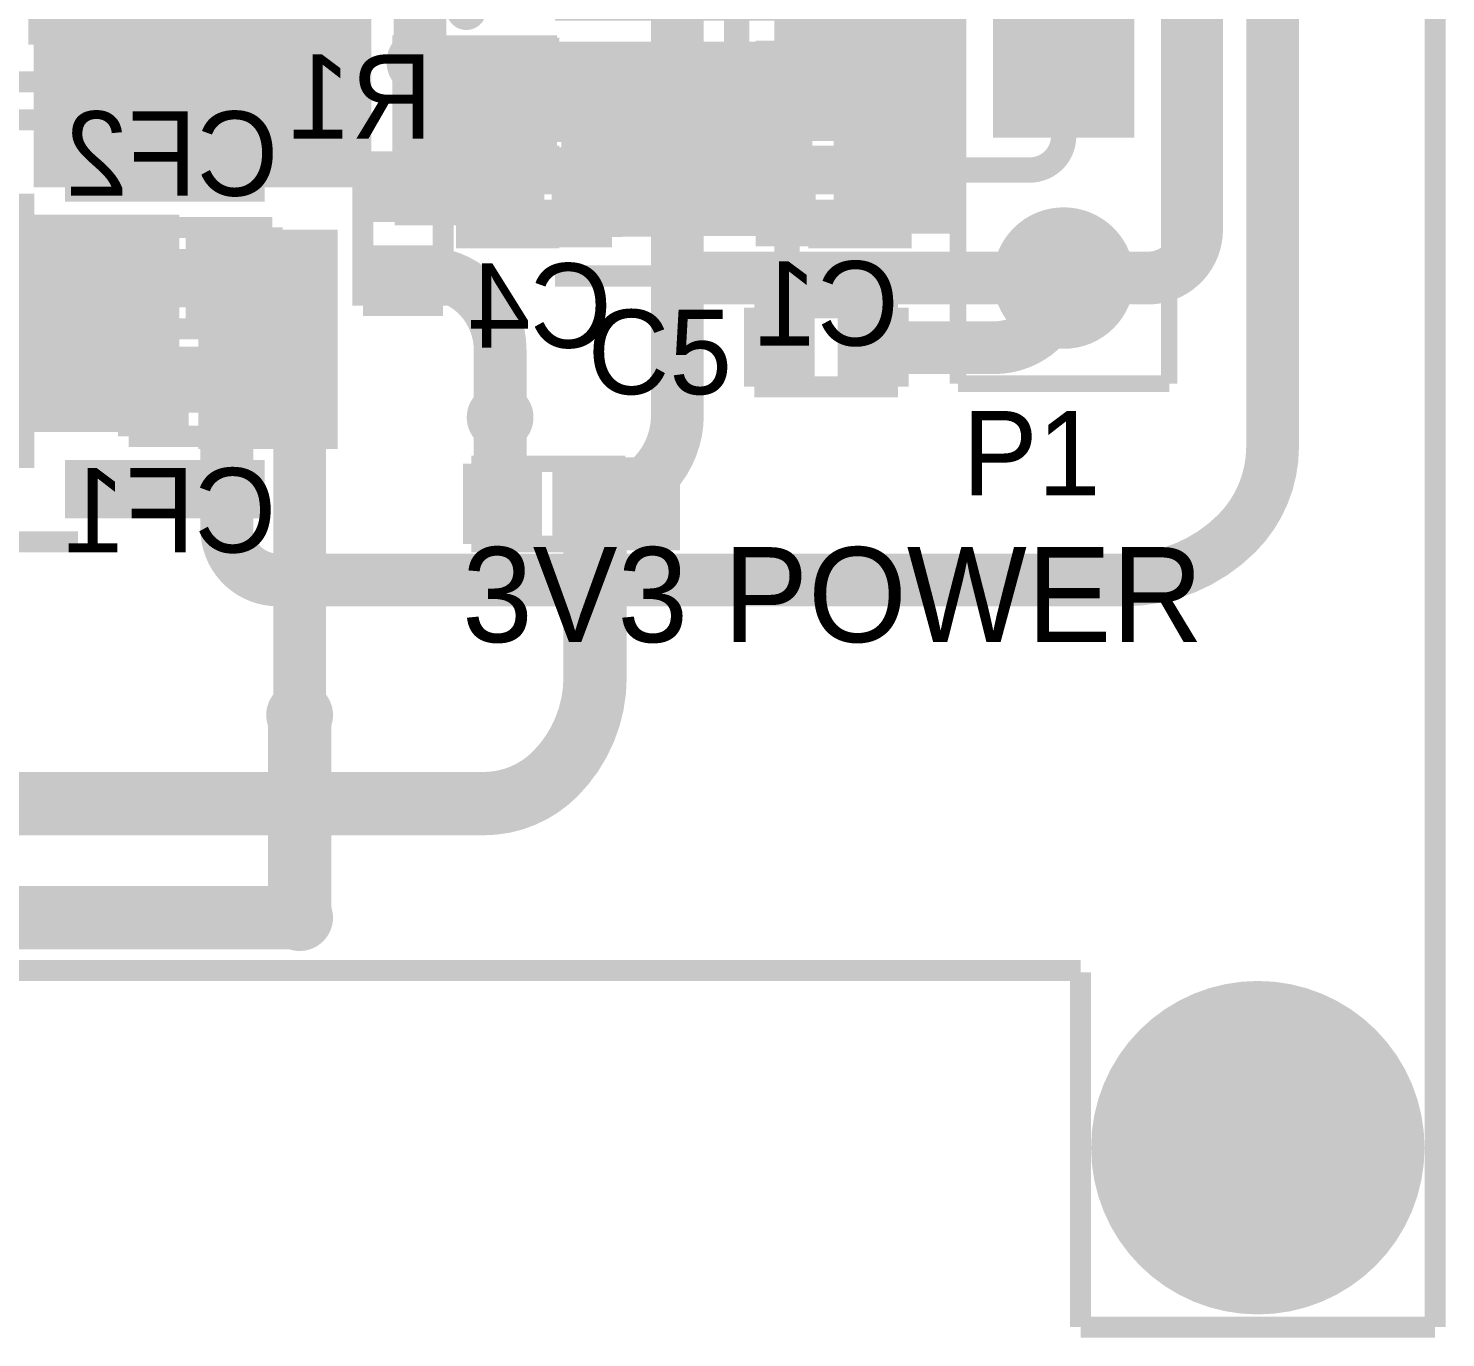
# Model space of a CAD drawing. Header units: millimetres. Extents: x 2.38 to 5.41, y 1.88 to 4.71.
# Drawn here: x 4.741 to 5.413, y 1.884 to 2.504 of the extents above; entities that cross this region are included whole.
import ezdxf

# ---------------------------------------------------------------- set-up
doc = ezdxf.new("R2010")
doc.units = ezdxf.units.MM
doc.header["$MEASUREMENT"] = 0
for name, color, linetype in [('BottomLayer', 5, 'Continuous'), ('BottomOverlay', 54, 'Continuous'), ('BottomPaste', 16, 'Continuous'), ('BottomSolder', 6, 'Continuous'), ('Mechanical2', 216, 'Continuous'), ('MultiLayer', 9, 'Continuous'), ('PadHoleLayer', 156, 'Continuous'), ('TopLayer', 1, 'Continuous'), ('TopOverlay', 2, 'Continuous'), ('TopPaste', 8, 'Continuous'), ('TopSolder', 216, 'Continuous'), ('ViaHoleLayer', 16, 'Continuous')]:
    doc.layers.add(name, color=color, linetype=linetype)

# ---------------------------------------------------------------- blocks, each defined once
blk = doc.blocks.new('B340A_13_F_1')
at = {"layer": 'TopLayer'}
for points in [[(-0.12795, -0.03346), (-0.02953, -0.03346), (-0.12795, 0.03346), (-0.02953, 0.03346)], [(0.02953, -0.03346), (0.12795, -0.03346), (0.02953, 0.03346), (0.12795, 0.03346)]]:
    blk.add_solid(points, dxfattribs=at)
at = {"layer": 'TopOverlay', "const_width": 0.01}
for points in [[(0.105, 0.055), (-0.11, 0.055)], [(0.105, 0.055), (0.105, 0.045)], [(0.105, -0.045), (0.105, -0.055)], [(0.105, -0.055), (-0.11, -0.055)]]:
    blk.add_lwpolyline(points, dxfattribs=at)
at = {"layer": 'TopOverlay'}
for points in [[(-0.175, -0.06), (-0.131, -0.06), (-0.175, 0.06), (-0.131, 0.06)], [(-0.134, 0.037), (-0.102, 0.037), (-0.134, 0.06), (-0.102, 0.06)], [(-0.134, -0.06), (-0.101, -0.06), (-0.134, -0.036), (-0.101, -0.036)]]:
    blk.add_solid(points, dxfattribs=at)
at = {"layer": 'TopPaste'}
for points in [[(-0.12795, -0.03346), (-0.02953, -0.03346), (-0.12795, 0.03346), (-0.02953, 0.03346)], [(0.02953, -0.03346), (0.12795, -0.03346), (0.02953, 0.03346), (0.12795, 0.03346)]]:
    blk.add_solid(points, dxfattribs=at)
at = {"layer": 'TopSolder'}
for points in [[(-0.13195, -0.03746), (-0.02553, -0.03746), (-0.13195, 0.03746), (-0.02553, 0.03746)], [(0.02553, -0.03746), (0.13195, -0.03746), (0.02553, 0.03746), (0.13195, 0.03746)]]:
    blk.add_solid(points, dxfattribs=at)
blk = doc.blocks.new('TPS5430QDDARQ1_30')
at = {"layer": 'TopLayer'}
for points in [[(-0.1565, 0.06516), (-0.06988, 0.06516), (-0.1565, 0.08484), (-0.06988, 0.08484)], [(0.06988, 0.06516), (0.1565, 0.06516), (0.06988, 0.08484), (0.1565, 0.08484)], [(-0.04724, -0.06102), (0.04724, -0.06102), (-0.04724, 0.06102), (0.04724, 0.06102)], [(-0.1565, 0.01516), (-0.06988, 0.01516), (-0.1565, 0.03484), (-0.06988, 0.03484)], [(0.06988, 0.01516), (0.1565, 0.01516), (0.06988, 0.03484), (0.1565, 0.03484)], [(-0.1565, -0.03484), (-0.06988, -0.03484), (-0.1565, -0.01516), (-0.06988, -0.01516)], [(0.06988, -0.03484), (0.1565, -0.03484), (0.06988, -0.01516), (0.1565, -0.01516)], [(-0.1565, -0.08484), (-0.06988, -0.08484), (-0.1565, -0.06516), (-0.06988, -0.06516)], [(0.06988, -0.08484), (0.1565, -0.08484), (0.06988, -0.06516), (0.1565, -0.06516)]]:
    blk.add_solid(points, dxfattribs=at)
at = {"layer": 'TopOverlay'}
for points, const_width in [([(-0.138, 0.103, 1), (-0.144, 0.103, 1)], 0.01969), ([(-0.14892, 0.103, 1), (-0.13908, 0.103, 1)], 0.00984), ([(-0.14292, 0.103, 1), (-0.13308, 0.103, 1)], 0.00984)]:
    blk.add_lwpolyline(points, format="xyb", close=True, dxfattribs=dict(at, const_width=const_width))
at = {"layer": 'TopOverlay', "const_width": 0.01}
for points in [[(-0.073, 0.1), (0.072, 0.1)], [(-0.073, -0.1), (0.072, -0.1)]]:
    blk.add_lwpolyline(points, dxfattribs=at)
at = {"layer": 'TopPaste'}
for points in [[(-0.1565, 0.06516), (-0.06988, 0.06516), (-0.1565, 0.08484), (-0.06988, 0.08484)], [(0.06988, 0.06516), (0.1565, 0.06516), (0.06988, 0.08484), (0.1565, 0.08484)], [(-0.04724, -0.06102), (0.04724, -0.06102), (-0.04724, 0.06102), (0.04724, 0.06102)], [(-0.1565, 0.01516), (-0.06988, 0.01516), (-0.1565, 0.03484), (-0.06988, 0.03484)], [(0.06988, 0.01516), (0.1565, 0.01516), (0.06988, 0.03484), (0.1565, 0.03484)], [(-0.1565, -0.03484), (-0.06988, -0.03484), (-0.1565, -0.01516), (-0.06988, -0.01516)], [(0.06988, -0.03484), (0.1565, -0.03484), (0.06988, -0.01516), (0.1565, -0.01516)], [(-0.1565, -0.08484), (-0.06988, -0.08484), (-0.1565, -0.06516), (-0.06988, -0.06516)], [(0.06988, -0.08484), (0.1565, -0.08484), (0.06988, -0.06516), (0.1565, -0.06516)]]:
    blk.add_solid(points, dxfattribs=at)
at = {"layer": 'TopSolder'}
for points in [[(-0.1605, 0.06116), (-0.06588, 0.06116), (-0.1605, 0.08884), (-0.06588, 0.08884)], [(0.06588, 0.06116), (0.1605, 0.06116), (0.06588, 0.08884), (0.1605, 0.08884)], [(-0.05124, -0.06502), (0.05124, -0.06502), (-0.05124, 0.06502), (0.05124, 0.06502)], [(-0.1605, 0.01116), (-0.06588, 0.01116), (-0.1605, 0.03884), (-0.06588, 0.03884)], [(0.06588, 0.01116), (0.1605, 0.01116), (0.06588, 0.03884), (0.1605, 0.03884)], [(-0.1605, -0.03884), (-0.06588, -0.03884), (-0.1605, -0.01116), (-0.06588, -0.01116)], [(0.06588, -0.03884), (0.1605, -0.03884), (0.06588, -0.01116), (0.1605, -0.01116)], [(-0.1605, -0.08884), (-0.06588, -0.08884), (-0.1605, -0.06116), (-0.06588, -0.06116)], [(0.06588, -0.08884), (0.1605, -0.08884), (0.06588, -0.06116), (0.1605, -0.06116)]]:
    blk.add_solid(points, dxfattribs=at)
blk = doc.blocks.new('NCP3335ADM330R2G_41')
at = {"layer": 'TopLayer'}
for points in [[(-0.10394, 0.03091), (-0.06299, 0.03091), (-0.10394, 0.04587), (-0.06299, 0.04587)], [(0.06299, 0.03091), (0.10394, 0.03091), (0.06299, 0.04587), (0.10394, 0.04587)], [(-0.10394, 0.00532), (-0.06299, 0.00532), (-0.10394, 0.02028), (-0.06299, 0.02028)], [(0.06299, 0.00532), (0.10394, 0.00532), (0.06299, 0.02028), (0.10394, 0.02028)], [(-0.10394, -0.02028), (-0.06299, -0.02028), (-0.10394, -0.00531), (-0.06299, -0.00531)], [(0.06299, -0.02028), (0.10394, -0.02028), (0.06299, -0.00531), (0.10394, -0.00531)], [(-0.10394, -0.04587), (-0.06299, -0.04587), (-0.10394, -0.03091), (-0.06299, -0.03091)], [(0.06299, -0.04587), (0.10394, -0.04587), (0.06299, -0.03091), (0.10394, -0.03091)]]:
    blk.add_solid(points, dxfattribs=at)
at = {"layer": 'TopOverlay'}
for points, const_width in [([(-0.09853, 0.063, 1), (-0.10747, 0.063, 1)], 0.01), ([(-0.10997, 0.063, 1), (-0.10497, 0.063, 1)], 0.005), ([(-0.10103, 0.063, 1), (-0.09603, 0.063, 1)], 0.005)]:
    blk.add_lwpolyline(points, format="xyb", close=True, dxfattribs=dict(at, const_width=const_width))
at = {"layer": 'TopOverlay', "const_width": 0.01}
for points in [[(-0.061, 0.063), (0.052, 0.063)], [(-0.061, -0.063), (0.052, -0.063)]]:
    blk.add_lwpolyline(points, dxfattribs=at)
at = {"layer": 'TopPaste'}
for points in [[(-0.10394, 0.03091), (-0.06299, 0.03091), (-0.10394, 0.04587), (-0.06299, 0.04587)], [(0.06299, 0.03091), (0.10394, 0.03091), (0.06299, 0.04587), (0.10394, 0.04587)], [(-0.10394, 0.00532), (-0.06299, 0.00532), (-0.10394, 0.02028), (-0.06299, 0.02028)], [(0.06299, 0.00532), (0.10394, 0.00532), (0.06299, 0.02028), (0.10394, 0.02028)], [(-0.10394, -0.02028), (-0.06299, -0.02028), (-0.10394, -0.00531), (-0.06299, -0.00531)], [(0.06299, -0.02028), (0.10394, -0.02028), (0.06299, -0.00531), (0.10394, -0.00531)], [(-0.10394, -0.04587), (-0.06299, -0.04587), (-0.10394, -0.03091), (-0.06299, -0.03091)], [(0.06299, -0.04587), (0.10394, -0.04587), (0.06299, -0.03091), (0.10394, -0.03091)]]:
    blk.add_solid(points, dxfattribs=at)
at = {"layer": 'TopSolder'}
for points in [[(-0.10794, 0.02691), (-0.05899, 0.02691), (-0.10794, 0.04987), (-0.05899, 0.04987)], [(0.05899, 0.02691), (0.10794, 0.02691), (0.05899, 0.04987), (0.10794, 0.04987)], [(-0.10794, 0.00131), (-0.05899, 0.00131), (-0.10794, 0.02428), (-0.05899, 0.02428)], [(0.05899, 0.00131), (0.10794, 0.00131), (0.05899, 0.02428), (0.10794, 0.02428)], [(-0.10794, -0.02428), (-0.05899, -0.02428), (-0.10794, -0.00131), (-0.05899, -0.00131)], [(0.05899, -0.02428), (0.10794, -0.02428), (0.05899, -0.00131), (0.10794, -0.00131)], [(-0.10794, -0.04987), (-0.05899, -0.04987), (-0.10794, -0.02691), (-0.05899, -0.02691)], [(0.05899, -0.04987), (0.10794, -0.04987), (0.05899, -0.02691), (0.10794, -0.02691)]]:
    blk.add_solid(points, dxfattribs=at)
blk = doc.blocks.new('R__0402_B_112')
at = {"layer": 'BottomLayer'}
for points in [[(-0.0275, 0.0125), (-0.0275, -0.0125), (-0.0095, 0.0125), (-0.0095, -0.0125)], [(0.0095, 0.0125), (0.0095, -0.0125), (0.0275, 0.0125), (0.0275, -0.0125)]]:
    blk.add_solid(points, dxfattribs=at)
at = {"layer": 'BottomOverlay', "const_width": 0.01}
for points in [[(-0.034, 0.019), (-0.034, -0.019)], [(-0.034, 0.019), (0.034, 0.019)], [(0.034, 0.019), (0.034, -0.019)], [(-0.034, -0.019), (0.034, -0.019)]]:
    blk.add_lwpolyline(points, dxfattribs=at)
at = {"layer": 'BottomPaste'}
for points in [[(-0.0275, 0.0125), (-0.0275, -0.0125), (-0.0095, 0.0125), (-0.0095, -0.0125)], [(0.0095, 0.0125), (0.0095, -0.0125), (0.0275, 0.0125), (0.0275, -0.0125)]]:
    blk.add_solid(points, dxfattribs=at)
at = {"layer": 'BottomSolder'}
for points in [[(-0.0315, 0.0165), (-0.0315, -0.0165), (-0.0055, 0.0165), (-0.0055, -0.0165)], [(0.0055, 0.0165), (0.0055, -0.0165), (0.0315, 0.0165), (0.0315, -0.0165)]]:
    blk.add_solid(points, dxfattribs=at)
blk = doc.blocks.new('HDR1X2_130')
at = {"layer": 'BottomLayer', "const_width": 0.02953}
blk.add_lwpolyline([(0.08524, 0, 1), (0.11476, 0, 1)], format="xyb", close=True, dxfattribs=at)
at = {"layer": 'BottomLayer'}
blk.add_solid([(-0.02953, -0.02953), (0.02953, -0.02953), (-0.02953, 0.02953), (0.02953, 0.02953)], dxfattribs=at)
at = {"layer": 'BottomSolder', "const_width": 0.03353}
blk.add_lwpolyline([(0.08324, 0, 1), (0.11676, 0, 1)], format="xyb", close=True, dxfattribs=at)
at = {"layer": 'BottomSolder'}
blk.add_solid([(-0.03353, -0.03353), (0.03353, -0.03353), (-0.03353, 0.03353), (0.03353, 0.03353)], dxfattribs=at)
at = {"layer": 'MultiLayer', "const_width": 0.02953}
blk.add_lwpolyline([(0.08524, 0, 1), (0.11476, 0, 1)], format="xyb", close=True, dxfattribs=at)
at = {"layer": 'MultiLayer'}
blk.add_solid([(-0.02953, -0.02953), (0.02953, -0.02953), (-0.02953, 0.02953), (0.02953, 0.02953)], dxfattribs=at)
at = {"layer": 'PadHoleLayer', "const_width": 0.01772}
for points in [[(-0.00886, 0, 1), (0.00886, 0, 1)], [(0.09114, 0, 1), (0.10886, 0, 1)]]:
    blk.add_lwpolyline(points, format="xyb", close=True, dxfattribs=at)
at = {"layer": 'TopLayer', "const_width": 0.02953}
blk.add_lwpolyline([(0.08524, 0, 1), (0.11476, 0, 1)], format="xyb", close=True, dxfattribs=at)
at = {"layer": 'TopLayer'}
blk.add_solid([(-0.02953, -0.02953), (0.02953, -0.02953), (-0.02953, 0.02953), (0.02953, 0.02953)], dxfattribs=at)
at = {"layer": 'TopOverlay', "const_width": 0.00787}
for points in [[(0.15, 0.05), (-0.05, 0.05)], [(-0.05, -0.05), (-0.05, 0.05)], [(0.15, -0.05), (0.15, 0.05)], [(0.15, -0.05), (-0.05, -0.05)]]:
    blk.add_lwpolyline(points, dxfattribs=at)
at = {"layer": 'TopSolder', "const_width": 0.03353}
blk.add_lwpolyline([(0.08324, 0, 1), (0.11676, 0, 1)], format="xyb", close=True, dxfattribs=at)
at = {"layer": 'TopSolder'}
blk.add_solid([(-0.03353, -0.03353), (0.03353, -0.03353), (-0.03353, 0.03353), (0.03353, 0.03353)], dxfattribs=at)
blk = doc.blocks.new('LED_0402_133')
at = {"layer": 'TopLayer'}
for points in [[(-0.03091, -0.01417), (-0.0065, -0.01417), (-0.03091, 0.01417), (-0.0065, 0.01417)], [(0.0065, -0.01417), (0.03091, -0.01417), (0.0065, 0.01417), (0.03091, 0.01417)]]:
    blk.add_solid(points, dxfattribs=at)
at = {"layer": 'TopOverlay', "const_width": 0.00787}
for points in [[(-0.036, -0.019), (-0.036, 0.019)], [(-0.036, 0.019), (0.037, 0.019)], [(0.037, -0.019), (0.037, 0.019)], [(-0.036, -0.019), (0.037, -0.019)]]:
    blk.add_lwpolyline(points, dxfattribs=at)
at = {"layer": 'TopOverlay'}
blk.add_solid([(0.037, -0.022), (0.063, -0.022), (0.037, 0.022), (0.063, 0.022)], dxfattribs=at)
at = {"layer": 'TopPaste'}
for points in [[(-0.03091, -0.01417), (-0.0065, -0.01417), (-0.03091, 0.01417), (-0.0065, 0.01417)], [(0.0065, -0.01417), (0.03091, -0.01417), (0.0065, 0.01417), (0.03091, 0.01417)]]:
    blk.add_solid(points, dxfattribs=at)
at = {"layer": 'TopSolder'}
for points in [[(-0.03491, -0.01817), (-0.0025, -0.01817), (-0.03491, 0.01817), (-0.0025, 0.01817)], [(0.0025, -0.01817), (0.03491, -0.01817), (0.0025, 0.01817), (0.03491, 0.01817)]]:
    blk.add_solid(points, dxfattribs=at)
blk = doc.blocks.new('C__0603_B_151')
at = {"layer": 'BottomLayer'}
for points in [[(-0.045, 0.0175), (-0.045, -0.0175), (-0.015, 0.0175), (-0.015, -0.0175)], [(0.015, 0.0175), (0.015, -0.0175), (0.045, 0.0175), (0.045, -0.0175)]]:
    blk.add_solid(points, dxfattribs=at)
at = {"layer": 'BottomOverlay', "const_width": 0.01}
for points in [[(-0.052, 0.024), (0.052, 0.024)], [(-0.052, -0.024), (-0.052, 0.024)], [(0.052, -0.024), (0.052, 0.024)], [(-0.052, -0.024), (0.052, -0.024)]]:
    blk.add_lwpolyline(points, dxfattribs=at)
at = {"layer": 'BottomPaste'}
for points in [[(-0.045, 0.0175), (-0.045, -0.0175), (-0.015, 0.0175), (-0.015, -0.0175)], [(0.015, 0.0175), (0.015, -0.0175), (0.045, 0.0175), (0.045, -0.0175)]]:
    blk.add_solid(points, dxfattribs=at)
at = {"layer": 'BottomSolder'}
for points in [[(-0.049, 0.0215), (-0.049, -0.0215), (-0.011, 0.0215), (-0.011, -0.0215)], [(0.011, 0.0215), (0.011, -0.0215), (0.049, 0.0215), (0.049, -0.0215)]]:
    blk.add_solid(points, dxfattribs=at)
blk = doc.blocks.new('C__0402_B_152')
at = {"layer": 'BottomLayer'}
for points in [[(-0.0275, 0.0125), (-0.0275, -0.0125), (-0.0095, 0.0125), (-0.0095, -0.0125)], [(0.0095, 0.0125), (0.0095, -0.0125), (0.0275, 0.0125), (0.0275, -0.0125)]]:
    blk.add_solid(points, dxfattribs=at)
at = {"layer": 'BottomOverlay', "const_width": 0.01}
for points in [[(-0.034, 0.019), (-0.034, -0.0185)], [(0.034, 0.019), (-0.034, 0.019)], [(0.034, 0.019), (0.034, -0.0185)], [(0.034, -0.0185), (-0.034, -0.0185)]]:
    blk.add_lwpolyline(points, dxfattribs=at)
at = {"layer": 'BottomPaste'}
for points in [[(-0.0275, 0.0125), (-0.0275, -0.0125), (-0.0095, 0.0125), (-0.0095, -0.0125)], [(0.0095, 0.0125), (0.0095, -0.0125), (0.0275, 0.0125), (0.0275, -0.0125)]]:
    blk.add_solid(points, dxfattribs=at)
at = {"layer": 'BottomSolder'}
for points in [[(-0.0315, 0.0165), (-0.0315, -0.0165), (-0.0055, 0.0165), (-0.0055, -0.0165)], [(0.0055, 0.0165), (0.0055, -0.0165), (0.0315, 0.0165), (0.0315, -0.0165)]]:
    blk.add_solid(points, dxfattribs=at)
blk = doc.blocks.new('C__0402_183')
at = {"layer": 'TopLayer'}
for points in [[(-0.0095, -0.0125), (-0.0095, 0.0125), (-0.0275, -0.0125), (-0.0275, 0.0125)], [(0.0275, -0.0125), (0.0275, 0.0125), (0.0095, -0.0125), (0.0095, 0.0125)]]:
    blk.add_solid(points, dxfattribs=at)
at = {"layer": 'TopOverlay', "const_width": 0.01}
for points in [[(-0.034, 0.0185), (-0.034, -0.019)], [(0.034, 0.0185), (-0.034, 0.0185)], [(0.034, 0.0185), (0.034, -0.019)], [(0.034, -0.019), (-0.034, -0.019)]]:
    blk.add_lwpolyline(points, dxfattribs=at)
at = {"layer": 'TopPaste'}
for points in [[(-0.0095, -0.0125), (-0.0095, 0.0125), (-0.0275, -0.0125), (-0.0275, 0.0125)], [(0.0275, -0.0125), (0.0275, 0.0125), (0.0095, -0.0125), (0.0095, 0.0125)]]:
    blk.add_solid(points, dxfattribs=at)
at = {"layer": 'TopSolder'}
for points in [[(-0.0055, -0.0165), (-0.0055, 0.0165), (-0.0315, -0.0165), (-0.0315, 0.0165)], [(0.0315, -0.0165), (0.0315, 0.0165), (0.0055, -0.0165), (0.0055, 0.0165)]]:
    blk.add_solid(points, dxfattribs=at)
blk = doc.blocks.new('C__0402_B_184')
at = {"layer": 'BottomLayer'}
for points in [[(-0.0275, 0.0125), (-0.0275, -0.0125), (-0.0095, 0.0125), (-0.0095, -0.0125)], [(0.0095, 0.0125), (0.0095, -0.0125), (0.0275, 0.0125), (0.0275, -0.0125)]]:
    blk.add_solid(points, dxfattribs=at)
at = {"layer": 'BottomOverlay', "const_width": 0.01}
for points in [[(-0.034, -0.0185), (-0.034, 0.019)], [(-0.034, 0.019), (0.034, 0.019)], [(0.034, -0.0185), (0.034, 0.019)], [(-0.034, -0.0185), (0.034, -0.0185)]]:
    blk.add_lwpolyline(points, dxfattribs=at)
at = {"layer": 'BottomPaste'}
for points in [[(-0.0275, 0.0125), (-0.0275, -0.0125), (-0.0095, 0.0125), (-0.0095, -0.0125)], [(0.0095, 0.0125), (0.0095, -0.0125), (0.0275, 0.0125), (0.0275, -0.0125)]]:
    blk.add_solid(points, dxfattribs=at)
at = {"layer": 'BottomSolder'}
for points in [[(-0.0315, 0.0165), (-0.0315, -0.0165), (-0.0055, 0.0165), (-0.0055, -0.0165)], [(0.0055, 0.0165), (0.0055, -0.0165), (0.0315, 0.0165), (0.0315, -0.0165)]]:
    blk.add_solid(points, dxfattribs=at)
blk = doc.blocks.new('C__0402_B_185')
at = {"layer": 'BottomLayer'}
for points in [[(-0.0275, 0.0125), (-0.0275, -0.0125), (-0.0095, 0.0125), (-0.0095, -0.0125)], [(0.0095, 0.0125), (0.0095, -0.0125), (0.0275, 0.0125), (0.0275, -0.0125)]]:
    blk.add_solid(points, dxfattribs=at)
at = {"layer": 'BottomOverlay', "const_width": 0.01}
for points in [[(-0.034, -0.0185), (-0.034, 0.019)], [(-0.034, 0.019), (0.034, 0.019)], [(0.034, -0.0185), (0.034, 0.019)], [(-0.034, -0.0185), (0.034, -0.0185)]]:
    blk.add_lwpolyline(points, dxfattribs=at)
at = {"layer": 'BottomPaste'}
for points in [[(-0.0275, 0.0125), (-0.0275, -0.0125), (-0.0095, 0.0125), (-0.0095, -0.0125)], [(0.0095, 0.0125), (0.0095, -0.0125), (0.0275, 0.0125), (0.0275, -0.0125)]]:
    blk.add_solid(points, dxfattribs=at)
at = {"layer": 'BottomSolder'}
for points in [[(-0.0315, 0.0165), (-0.0315, -0.0165), (-0.0055, 0.0165), (-0.0055, -0.0165)], [(0.0055, 0.0165), (0.0055, -0.0165), (0.0315, 0.0165), (0.0315, -0.0165)]]:
    blk.add_solid(points, dxfattribs=at)
blk = doc.blocks.new('C__0402_B_186')
at = {"layer": 'BottomLayer'}
for points in [[(-0.0275, 0.0125), (-0.0275, -0.0125), (-0.0095, 0.0125), (-0.0095, -0.0125)], [(0.0095, 0.0125), (0.0095, -0.0125), (0.0275, 0.0125), (0.0275, -0.0125)]]:
    blk.add_solid(points, dxfattribs=at)
at = {"layer": 'BottomOverlay', "const_width": 0.01}
for points in [[(-0.034, 0.019), (-0.034, -0.0185)], [(0.034, 0.019), (-0.034, 0.019)], [(0.034, 0.019), (0.034, -0.0185)], [(0.034, -0.0185), (-0.034, -0.0185)]]:
    blk.add_lwpolyline(points, dxfattribs=at)
at = {"layer": 'BottomPaste'}
for points in [[(-0.0275, 0.0125), (-0.0275, -0.0125), (-0.0095, 0.0125), (-0.0095, -0.0125)], [(0.0095, 0.0125), (0.0095, -0.0125), (0.0275, 0.0125), (0.0275, -0.0125)]]:
    blk.add_solid(points, dxfattribs=at)
at = {"layer": 'BottomSolder'}
for points in [[(-0.0315, 0.0165), (-0.0315, -0.0165), (-0.0055, 0.0165), (-0.0055, -0.0165)], [(0.0055, 0.0165), (0.0055, -0.0165), (0.0315, 0.0165), (0.0315, -0.0165)]]:
    blk.add_solid(points, dxfattribs=at)
blk = doc.blocks.new('C__0402_B_187')
at = {"layer": 'BottomLayer'}
for points in [[(-0.0275, 0.0125), (-0.0275, -0.0125), (-0.0095, 0.0125), (-0.0095, -0.0125)], [(0.0095, 0.0125), (0.0095, -0.0125), (0.0275, 0.0125), (0.0275, -0.0125)]]:
    blk.add_solid(points, dxfattribs=at)
at = {"layer": 'BottomOverlay', "const_width": 0.01}
for points in [[(-0.034, 0.019), (-0.034, -0.0185)], [(0.034, 0.019), (-0.034, 0.019)], [(0.034, 0.019), (0.034, -0.0185)], [(0.034, -0.0185), (-0.034, -0.0185)]]:
    blk.add_lwpolyline(points, dxfattribs=at)
at = {"layer": 'BottomPaste'}
for points in [[(-0.0275, 0.0125), (-0.0275, -0.0125), (-0.0095, 0.0125), (-0.0095, -0.0125)], [(0.0095, 0.0125), (0.0095, -0.0125), (0.0275, 0.0125), (0.0275, -0.0125)]]:
    blk.add_solid(points, dxfattribs=at)
at = {"layer": 'BottomSolder'}
for points in [[(-0.0315, 0.0165), (-0.0315, -0.0165), (-0.0055, 0.0165), (-0.0055, -0.0165)], [(0.0055, 0.0165), (0.0055, -0.0165), (0.0315, 0.0165), (0.0315, -0.0165)]]:
    blk.add_solid(points, dxfattribs=at)

msp = doc.modelspace()

# ---------------------------------------------------------------- linework, layer by layer
at = {"layer": 'BottomLayer'}
for points, const_width in [([(5.331, 2.30604), (5.331, 3.1111)], 0.025), ([(5.295, 2.409), (5.295, 2.766)], 0.025), ([(5.1385, 2.475), (5.162, 2.475)], 0.012), ([(5.162, 2.475), (5.167, 2.475)], 0.012), ([(5.049, 2.393), (5.049, 2.42)], 0.025), ([(4.835, 2.386), (4.87, 2.386)], 0.025), ([(4.919, 2.3885), (4.9285, 2.3885)], 0.025), ([(5.056, 2.386), (5.232, 2.386)], 0.025), ([(5.232, 2.386), (5.272, 2.386)], 0.025), ([(4.8355, 2.26716), (4.8355, 2.3795)], 0.025), ([(4.965, 2.32), (4.965, 2.352)], 0.025), ([(4.858, 2.243), (4.85966, 2.243)], 0.025), ([(4.85966, 2.243), (5.26089, 2.243)], 0.025), ([(4.87, 2.083), (4.87, 2.178)], 0.03)]:
    msp.add_lwpolyline(points, dxfattribs=dict(at, const_width=const_width))
for points, const_width in [([(4.92109, 2.48839, 1), (4.93291, 2.48839, 1)], 0.01181), ([(5.15609, 2.475, 1), (5.16791, 2.475, 1)], 0.01181), ([(5.04309, 2.42, 1), (5.05491, 2.42, 1)], 0.01181), ([(5.28875, 2.409, 1), (5.30125, 2.409, 1)], 0.0125), ([(5.04275, 2.393, 1), (5.05525, 2.393, 1)], 0.0125), ([(4.86375, 2.386, 1), (4.87625, 2.386, 1)], 0.0125), ([(4.86375, 2.386, 1), (4.87625, 2.386, 1)], 0.0125), ([(4.86409, 2.386, 1), (4.87591, 2.386, 1)], 0.01181), ([(4.86475, 2.387, 1), (4.87725, 2.387, 1)], 0.0125), ([(4.86475, 2.387, 1), (4.87725, 2.387, 1)], 0.0125), ([(4.92225, 2.3885, 1), (4.93475, 2.3885, 1)], 0.0125), ([(5.04975, 2.386, 1), (5.06225, 2.386, 1)], 0.0125), ([(5.26575, 2.386, 1), (5.27825, 2.386, 1)], 0.0125), ([(4.95875, 2.352, 1), (4.97125, 2.352, 1)], 0.0125), ([(4.95909, 2.32, 1), (4.97091, 2.32, 1)], 0.01181), ([(5.32475, 2.30604, 1), (5.33725, 2.30604, 1)], 0.0125), ([(4.82925, 2.26716, 1), (4.84175, 2.26716, 1)], 0.0125), ([(5.30775, 2.265, 1), (5.32025, 2.265, 1)], 0.0125), ([(5.30775, 2.265, 1), (5.32025, 2.265, 1)], 0.0125), ([(4.85341, 2.243, 1), (4.86591, 2.243, 1)], 0.0125), ([(5.25464, 2.243, 1), (5.26714, 2.243, 1)], 0.0125), ([(4.86409, 2.179, 1), (4.87591, 2.179, 1)], 0.01181), ([(4.86409, 2.083, 1), (4.87591, 2.083, 1)], 0.01181), ([(5.2865, 1.974, 1), (5.3615, 1.974, 1)], 0.075)]:
    msp.add_lwpolyline(points, format="xyb", close=True, dxfattribs=dict(at, const_width=const_width))
at = {"layer": 'BottomLayer', "const_width": 0.025}
for points in [[(5.295, 2.409, -0.414214), (5.272, 2.386)], [(5.056, 2.386, -0.414214), (5.049, 2.393)], [(4.871, 2.387, -0.414214), (4.87, 2.386)], [(4.871, 2.387, -0.414214), (4.87, 2.386)], [(4.9285, 2.3885, -0.414214), (4.965, 2.352)], [(5.331, 2.30604, -0.198912), (5.314, 2.265)], [(4.85966, 2.243, -0.414214), (4.8355, 2.26716)], [(5.314, 2.265, -0.198912), (5.26089, 2.243)]]:
    msp.add_lwpolyline(points, format="xyb", dxfattribs=at)
at = {"layer": 'BottomLayer'}
for points in [[(5.123, 2.407), (5.181, 2.407), (5.123, 2.639), (5.181, 2.639)], [(4.915, 2.411), (4.986, 2.411), (4.915, 2.501), (4.986, 2.501)], [(4.994, 2.406), (5.113, 2.406), (4.994, 2.498), (5.113, 2.498)], [(4.702, 2.313), (4.813, 2.313), (4.702, 2.416), (4.813, 2.416)], [(4.822, 2.305), (4.888, 2.305), (4.822, 2.409), (4.888, 2.409)]]:
    msp.add_solid(points, dxfattribs=at)
at = {"layer": 'BottomSolder'}
for points, const_width in [([(4.91909, 2.48839, 1), (4.93491, 2.48839, 1)], 0.01581), ([(5.15409, 2.475, 1), (5.16991, 2.475, 1)], 0.01581), ([(5.04109, 2.42, 1), (5.05691, 2.42, 1)], 0.01581), ([(4.86209, 2.386, 1), (4.87791, 2.386, 1)], 0.01581), ([(4.95709, 2.32, 1), (4.97291, 2.32, 1)], 0.01581), ([(4.86209, 2.179, 1), (4.87791, 2.179, 1)], 0.01581), ([(4.86209, 2.083, 1), (4.87791, 2.083, 1)], 0.01581), ([(5.2845, 1.974, 1), (5.3635, 1.974, 1)], 0.079)]:
    msp.add_lwpolyline(points, format="xyb", close=True, dxfattribs=dict(at, const_width=const_width))
at = {"layer": 'Mechanical2', "const_width": 0.01}
for points in [[(5.408, 4.539), (5.408, 2.058)], [(2.555, 2.058), (5.24, 2.058)], [(5.24, 1.889), (5.24, 2.057)], [(5.408, 1.889), (5.408, 2.063)], [(5.24, 1.889), (5.408, 1.889)]]:
    msp.add_lwpolyline(points, dxfattribs=at)
at = {"layer": 'MultiLayer'}
for points, const_width in [([(4.92109, 2.48839, 1), (4.93291, 2.48839, 1)], 0.01181), ([(5.15609, 2.475, 1), (5.16791, 2.475, 1)], 0.01181), ([(5.04309, 2.42, 1), (5.05491, 2.42, 1)], 0.01181), ([(4.86409, 2.386, 1), (4.87591, 2.386, 1)], 0.01181), ([(4.95909, 2.32, 1), (4.97091, 2.32, 1)], 0.01181), ([(4.86409, 2.179, 1), (4.87591, 2.179, 1)], 0.01181), ([(4.86409, 2.083, 1), (4.87591, 2.083, 1)], 0.01181), ([(5.2865, 1.974, 1), (5.3615, 1.974, 1)], 0.075)]:
    msp.add_lwpolyline(points, format="xyb", close=True, dxfattribs=dict(at, const_width=const_width))
at = {"layer": 'PadHoleLayer', "const_width": 0.015}
msp.add_lwpolyline([(5.3015, 1.9515), (5.3015, 1.9965), (5.3465, 1.9965), (5.3465, 1.9515)], close=True, dxfattribs=at)
at = {"layer": 'TopLayer'}
for points, const_width in [([(4.927, 2.48839), (4.927, 2.714)], 0.025), ([(5.049, 2.42), (5.049, 2.5405)], 0.025), ([(5.077, 2.448), (5.077, 2.537)], 0.012), ([(4.927, 2.48839), (4.96854, 2.48839)], 0.012), ([(5.232, 2.4532), (5.232, 2.486)], 0.012), ([(5.0878, 2.4372), (5.13546, 2.4372)], 0.012), ([(5.13546, 2.4372), (5.216, 2.4372)], 0.012), ([(5.049, 2.41161), (5.049, 2.42)], 0.025), ([(4.96854, 2.41161), (5.049, 2.41161)], 0.012), ([(5.049, 2.321), (5.049, 2.41161)], 0.025), ([(5.11061, 2.41161), (5.13546, 2.41161)], 0.012), ([(5.101, 2.353), (5.101, 2.402)], 0.012), ([(4.80619, 2.386), (4.87, 2.386)], 0.025), ([(4.87, 2.179), (4.87, 2.386)], 0.025), ([(5.138, 2.353), (5.199, 2.353)], 0.025), ([(4.718, 2.336), (4.80619, 2.336)], 0.025), ([(4.965, 2.283), (4.965, 2.32)], 0.025), ([(5.01, 2.19687), (5.01, 2.278)], 0.03), ([(4.615, 2.137), (4.9572, 2.137)], 0.03), ([(3.8607, 2.083), (4.87, 2.083)], 0.03)]:
    msp.add_lwpolyline(points, dxfattribs=dict(at, const_width=const_width))
for points, const_width in [([(4.92109, 2.48839, 1), (4.93291, 2.48839, 1)], 0.01181), ([(5.15609, 2.475, 1), (5.16791, 2.475, 1)], 0.01181), ([(5.229, 2.4532, 1), (5.235, 2.4532, 1)], 0.006), ([(5.074, 2.448, 1), (5.08, 2.448, 1)], 0.006), ([(5.0848, 2.4372, 1), (5.0908, 2.4372, 1)], 0.006), ([(5.213, 2.4372, 1), (5.219, 2.4372, 1)], 0.006), ([(5.04309, 2.42, 1), (5.05491, 2.42, 1)], 0.01181), ([(5.10761, 2.41161, 1), (5.11361, 2.41161, 1)], 0.006), ([(5.098, 2.402, 1), (5.104, 2.402, 1)], 0.006), ([(4.86409, 2.386, 1), (4.87591, 2.386, 1)], 0.01181), ([(5.22575, 2.386, 1), (5.23825, 2.386, 1)], 0.0125), ([(5.19275, 2.353, 1), (5.20525, 2.353, 1)], 0.0125), ([(4.95909, 2.32, 1), (4.97091, 2.32, 1)], 0.01181), ([(5.04275, 2.321, 1), (5.05525, 2.321, 1)], 0.0125), ([(4.95875, 2.283, 1), (4.97125, 2.283, 1)], 0.0125), ([(4.96275, 2.279, 1), (4.97525, 2.279, 1)], 0.0125), ([(5.00175, 2.28, 1), (5.01425, 2.28, 1)], 0.0125), ([(5.0025, 2.19687, 1), (5.0175, 2.19687, 1)], 0.015), ([(4.86409, 2.179, 1), (4.87591, 2.179, 1)], 0.01181), ([(4.9835, 2.151, 1), (4.9985, 2.151, 1)], 0.015), ([(4.9835, 2.151, 1), (4.9985, 2.151, 1)], 0.015), ([(4.9497, 2.137, 1), (4.9647, 2.137, 1)], 0.015), ([(4.86409, 2.083, 1), (4.87591, 2.083, 1)], 0.01181), ([(5.2865, 1.974, 1), (5.3615, 1.974, 1)], 0.075)]:
    msp.add_lwpolyline(points, format="xyb", close=True, dxfattribs=dict(at, const_width=const_width))
for points, const_width in [([(5.232, 2.4532, -0.414214), (5.216, 2.4372)], 0.012), ([(5.0878, 2.4372, -0.414214), (5.077, 2.448)], 0.012), ([(5.101, 2.402, -0.414214), (5.11061, 2.41161)], 0.012), ([(5.232, 2.386, -0.414214), (5.199, 2.353)], 0.025), ([(5.049, 2.321, -0.414214), (5.008, 2.28)], 0.025), ([(4.969, 2.279, -0.414214), (4.965, 2.283)], 0.025), ([(5.01, 2.19687, -0.198912), (4.991, 2.151)], 0.03), ([(4.991, 2.151, -0.198912), (4.9572, 2.137)], 0.03)]:
    msp.add_lwpolyline(points, format="xyb", dxfattribs=dict(at, const_width=const_width))
for points in [[(5.13, 2.456), (5.177, 2.456), (5.13, 2.63), (5.177, 2.63)], [(4.744, 2.429), (4.904, 2.429), (4.744, 2.589), (4.904, 2.589)], [(5.095, 2.4532), (5.177, 2.4532), (5.095, 2.518), (5.177, 2.518)], [(4.914, 2.428), (4.992, 2.428), (4.914, 2.501), (4.992, 2.501)]]:
    msp.add_solid(points, dxfattribs=at)
at = {"layer": 'TopSolder'}
for points, const_width in [([(4.91909, 2.48839, 1), (4.93491, 2.48839, 1)], 0.01581), ([(5.15409, 2.475, 1), (5.16991, 2.475, 1)], 0.01581), ([(5.04109, 2.42, 1), (5.05691, 2.42, 1)], 0.01581), ([(4.86209, 2.386, 1), (4.87791, 2.386, 1)], 0.01581), ([(4.95709, 2.32, 1), (4.97291, 2.32, 1)], 0.01581), ([(4.86209, 2.179, 1), (4.87791, 2.179, 1)], 0.01581), ([(4.86209, 2.083, 1), (4.87791, 2.083, 1)], 0.01581), ([(5.2845, 1.974, 1), (5.3635, 1.974, 1)], 0.079)]:
    msp.add_lwpolyline(points, format="xyb", close=True, dxfattribs=dict(at, const_width=const_width))
at = {"layer": 'ViaHoleLayer', "const_width": 0.00591}
for points in [[(4.92405, 2.48839, 1), (4.92995, 2.48839, 1)], [(5.15905, 2.475, 1), (5.16495, 2.475, 1)], [(5.04605, 2.42, 1), (5.05195, 2.42, 1)], [(4.86705, 2.386, 1), (4.87295, 2.386, 1)], [(4.96205, 2.32, 1), (4.96795, 2.32, 1)], [(4.86705, 2.179, 1), (4.87295, 2.179, 1)], [(4.86705, 2.083, 1), (4.87295, 2.083, 1)]]:
    msp.add_lwpolyline(points, format="xyb", close=True, dxfattribs=at)

# ---------------------------------------------------------------- block references
for name, p, rotation in [('B340A_13_F_1', (4.716, 2.534), 180), ('HDR1X2_130', (5.232, 2.486), 270), ('C__0402_B_186', (5.12, 2.475), 180), ('C__0402_B_185', (4.984, 2.474), 360), ('TPS5430QDDARQ1_30', (4.693, 2.361), 360), ('R__0402_B_112', (4.919, 2.407), 90), ('C__0402_B_184', (4.984, 2.424), 360), ('C__0402_B_187', (5.12, 2.425), 180), ('C__0603_B_151', (4.805, 2.386), 360), ('C__0402_183', (5.1195, 2.353), 180), ('C__0402_B_152', (4.823, 2.33), 180), ('LED_0402_133', (4.9873, 2.279), 360)]:
    msp.add_blockref(name, p, dxfattribs=dict(rotation=rotation))
msp.add_blockref('NCP3335ADM330R2G_41', (5.052, 2.45))

# ---------------------------------------------------------------- texts
at = {"layer": 'BottomOverlay', "text_generation_flag": 2}
for s, p in [('R1', (4.933, 2.452)), ('CF2', (4.86, 2.425)), ('C4', (5.018, 2.353)), ('C1', (5.154, 2.354)), ('CF1', (4.859, 2.256))]:
    msp.add_text(s, height=0.04, dxfattribs=at).set_placement(p)
at = {"layer": 'TopOverlay'}
for s, p in [('C5', (5.0065, 2.331)), ('P1', (5.184, 2.283))]:
    msp.add_text(s, height=0.04, dxfattribs=at).set_placement(p)
msp.add_text('3V3 POWER', height=0.045, rotation=360, dxfattribs=at).set_placement((4.947, 2.21353))

doc.saveas('drawing.dxf')
